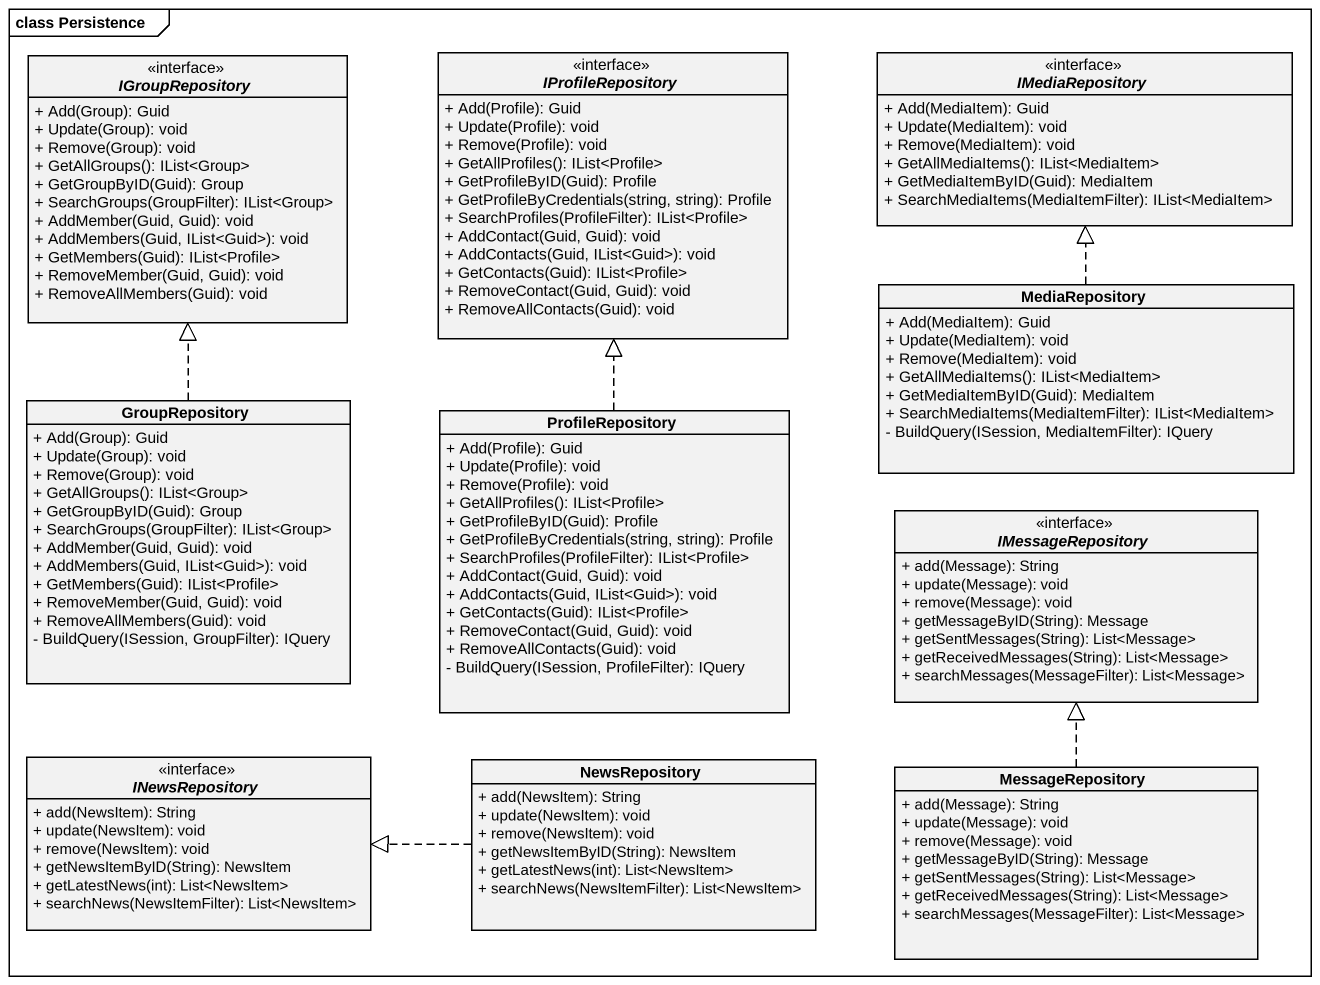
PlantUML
@startuml
mainframe class Persistence
hide circle
hide empty members
skinparam classAttributeIconSize 0
interface IGroupRepository <<interface>> {
  + Add(Group): Guid
  + Update(Group): void
  + Remove(Group): void
  + GetAllGroups(): IList<Group>
  + GetGroupByID(Guid): Group
  + SearchGroups(GroupFilter): IList<Group>
  + AddMember(Guid, Guid): void
  + AddMembers(Guid, IList<Guid>): void
  + GetMembers(Guid): IList<Profile>
  + RemoveMember(Guid, Guid): void
  + RemoveAllMembers(Guid): void
}
interface IProfileRepository <<interface>> {
  + Add(Profile): Guid
  + Update(Profile): void
  + Remove(Profile): void
  + GetAllProfiles(): IList<Profile>
  + GetProfileByID(Guid): Profile
  + GetProfileByCredentials(string, string): Profile
  + SearchProfiles(ProfileFilter): IList<Profile>
  + AddContact(Guid, Guid): void
  + AddContacts(Guid, IList<Guid>): void
  + GetContacts(Guid): IList<Profile>
  + RemoveContact(Guid, Guid): void
  + RemoveAllContacts(Guid): void
}
interface IMediaRepository <<interface>> {
  + Add(MediaItem): Guid
  + Update(MediaItem): void
  + Remove(MediaItem): void
  + GetAllMediaItems(): IList<MediaItem>
  + GetMediaItemByID(Guid): MediaItem
  + SearchMediaItems(MediaItemFilter): IList<MediaItem>
}
class MediaRepository {
  + Add(MediaItem): Guid
  + Update(MediaItem): void
  + Remove(MediaItem): void
  + GetAllMediaItems(): IList<MediaItem>
  + GetMediaItemByID(Guid): MediaItem
  + SearchMediaItems(MediaItemFilter): IList<MediaItem>
  - BuildQuery(ISession, MediaItemFilter): IQuery
}
class GroupRepository {
  + Add(Group): Guid
  + Update(Group): void
  + Remove(Group): void
  + GetAllGroups(): IList<Group>
  + GetGroupByID(Guid): Group
  + SearchGroups(GroupFilter): IList<Group>
  + AddMember(Guid, Guid): void
  + AddMembers(Guid, IList<Guid>): void
  + GetMembers(Guid): IList<Profile>
  + RemoveMember(Guid, Guid): void
  + RemoveAllMembers(Guid): void
  - BuildQuery(ISession, GroupFilter): IQuery
}
class ProfileRepository {
  + Add(Profile): Guid
  + Update(Profile): void
  + Remove(Profile): void
  + GetAllProfiles(): IList<Profile>
  + GetProfileByID(Guid): Profile
  + GetProfileByCredentials(string, string): Profile
  + SearchProfiles(ProfileFilter): IList<Profile>
  + AddContact(Guid, Guid): void
  + AddContacts(Guid, IList<Guid>): void
  + GetContacts(Guid): IList<Profile>
  + RemoveContact(Guid, Guid): void
  + RemoveAllContacts(Guid): void
  - BuildQuery(ISession, ProfileFilter): IQuery
}
interface IMessageRepository <<interface>> {
  + add(Message): String
  + update(Message): void
  + remove(Message): void
  + getMessageByID(String): Message
  + getSentMessages(String): List<Message>
  + getReceivedMessages(String): List<Message>
  + searchMessages(MessageFilter): List<Message>
}
interface INewsRepository <<interface>> {
  + add(NewsItem): String
  + update(NewsItem): void
  + remove(NewsItem): void
  + getNewsItemByID(String): NewsItem
  + getLatestNews(int): List<NewsItem>
  + searchNews(NewsItemFilter): List<NewsItem>
}
class NewsRepository {
  + add(NewsItem): String
  + update(NewsItem): void
  + remove(NewsItem): void
  + getNewsItemByID(String): NewsItem
  + getLatestNews(int): List<NewsItem>
  + searchNews(NewsItemFilter): List<NewsItem>
}
class MessageRepository {
  + add(Message): String
  + update(Message): void
  + remove(Message): void
  + getMessageByID(String): Message
  + getSentMessages(String): List<Message>
  + getReceivedMessages(String): List<Message>
  + searchMessages(MessageFilter): List<Message>
}
MediaRepository .up.|> IMediaRepository
GroupRepository .up.|> IGroupRepository
ProfileRepository .up.|> IProfileRepository
NewsRepository .left.|> INewsRepository
MessageRepository .up.|> IMessageRepository
@enduml
